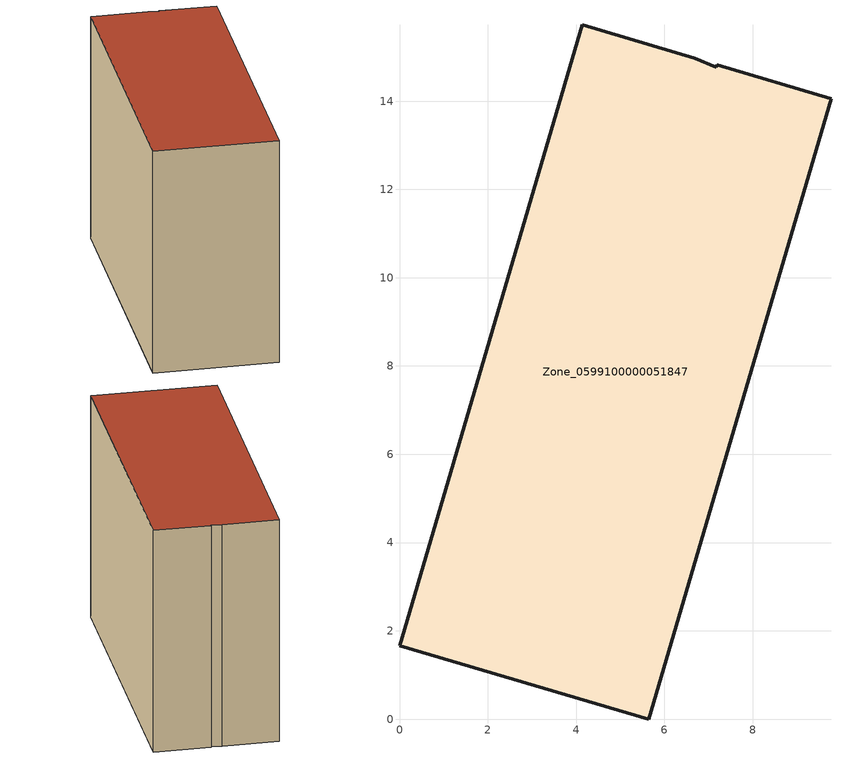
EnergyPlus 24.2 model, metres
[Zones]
Zone_0599100000051847
 floor ground (C_G): 4.14,15.73 6.68,14.97 7.17,14.77 7.19,14.82 9.77,14.06 5.64,0 0,1.66 z0
 wall outside (C_F): 9.77,14.06 7.19,14.82 7.17,14.77 6.68,14.97 4.14,15.73 0,1.66 5.64,0 9.77,14.06 z0:11.18
 roof outside (C_R): 6.68,14.97 4.14,15.73 0,1.66 5.64,0 9.77,14.06 7.19,14.82 7.17,14.77 z11.18
[BUILDING]
Pand.0599100000051847: North Axis=0; Terrain=City; Loads Convergence Tolerance Value=0.04; Temperature Convergence Tolerance Value=0.4; Solar Distribution=FullExterior; Maximum Number of Warmup Days=25; Minimum Number of Warmup Days=1
[Site:Location]
Rotterdam.The.Hague.AP_ZH_NLD Design_Conditions: Latitude=51.96; Longitude=4.45; Time Zone=1; Elevation=-4.5
[SITE:GROUNDTEMPERATURE:BUILDINGSURFACE]
18, 18, 18, 18, 18, 18, 18, 18, 18, 18, 18, 18
[MATERIAL] Thermal Absorptance=0.9; Solar Absorptance=0.7; Visible Absorptance=0.7
Name | Roughness | Thickness | Conductivity | Density | Specific Heat
G.TI.1946 | MediumSmooth | 0.15 | 1 | 540 | 1210
F.TI.1946 | Rough | 0.3 | 0.857143 | 1920 | 840
R.TI.1946 | MediumRough | 0.2 | 0.1 | 1500 | 1000
[CONSTRUCTION]
C_G: G.TI.1946
C_F: F.TI.1946
C_R: R.TI.1946
[ZONE]
Zone_0599100000051847: Type=1; Multiplier=1; Ceiling Height=Autocalculate; Volume=Autocalculate; Floor Area=autocalculate; Part of Total Floor Area=Yes
[ZONEINFILTRATION:DESIGNFLOWRATE]
Infil_Zone_0599100000051847: Zone or ZoneList or Space or SpaceList=Zone_0599100000051847; Schedule=AlwaysOn; Design Flow Rate Calculation Method=Flow/Area; Flow Rate per Floor Area=0.003; Constant Term Coefficient=1; Temperature Term Coefficient=0; Velocity Term Coefficient=0; Velocity Squared Term Coefficient=0
[HVACTEMPLATE:ZONE:IDEALLOADSAIRSYSTEM]
Zone_0599100000051847: Maximum Heating Supply Air Temperature=50; Minimum Cooling Supply Air Temperature=13; Maximum Heating Supply Air Humidity Ratio=0.0156; Minimum Cooling Supply Air Humidity Ratio=0.0077; Heating Limit=NoLimit; Cooling Limit=NoLimit; Dehumidification Control Type=ConstantSensibleHeatRatio; Cooling Sensible Heat Ratio=0.7; Dehumidification Setpoint=60; Humidification Control Type=None; Humidification Setpoint=30; Outdoor Air Method=None; Outdoor Air Flow Rate per Person=0.00944; Outdoor Air Flow Rate per Zone Floor Area=0; Outdoor Air Flow Rate per Zone=0; Demand Controlled Ventilation Type=None; Outdoor Air Economizer Type=NoEconomizer; Heat Recovery Type=None; Sensible Heat Recovery Effectiveness=0.7; Latent Heat Recovery Effectiveness=0.65
[ZONECONTROL:THERMOSTAT]
ThermostatControl_Zone_0599100000051847: Zone or ZoneList=Zone_0599100000051847; Control Type Schedule=DualSetpointControlType; Control 1=Thermostat_Zone_0599100000051847; Temperature Difference Between Cutout And Setpoint=0
[THERMOSTATSETPOINT:DUALSETPOINT]
Thermostat_Zone_0599100000051847: Heating Setpoint Temperature Schedule=HeatingSetpoint_Zone_0599100000051847; Cooling Setpoint Temperature Schedule=CoolingSetpoint_Zone_0599100000051847
[SCHEDULE:COMPACT]
HeatingSetpoint_Zone_0599100000051847: Through: 12/31, For: AllDays, Until: 24:00, 21
CoolingSetpoint_Zone_0599100000051847: Through: 12/31, For: AllDays, Until: 24:00, 24
DualSetpointControlType: Through: 12/31, For: AllDays, Until: 24:00, 4
AlwaysOn: Through: 12/31, For: AllDays, Until: 24:00, 1
